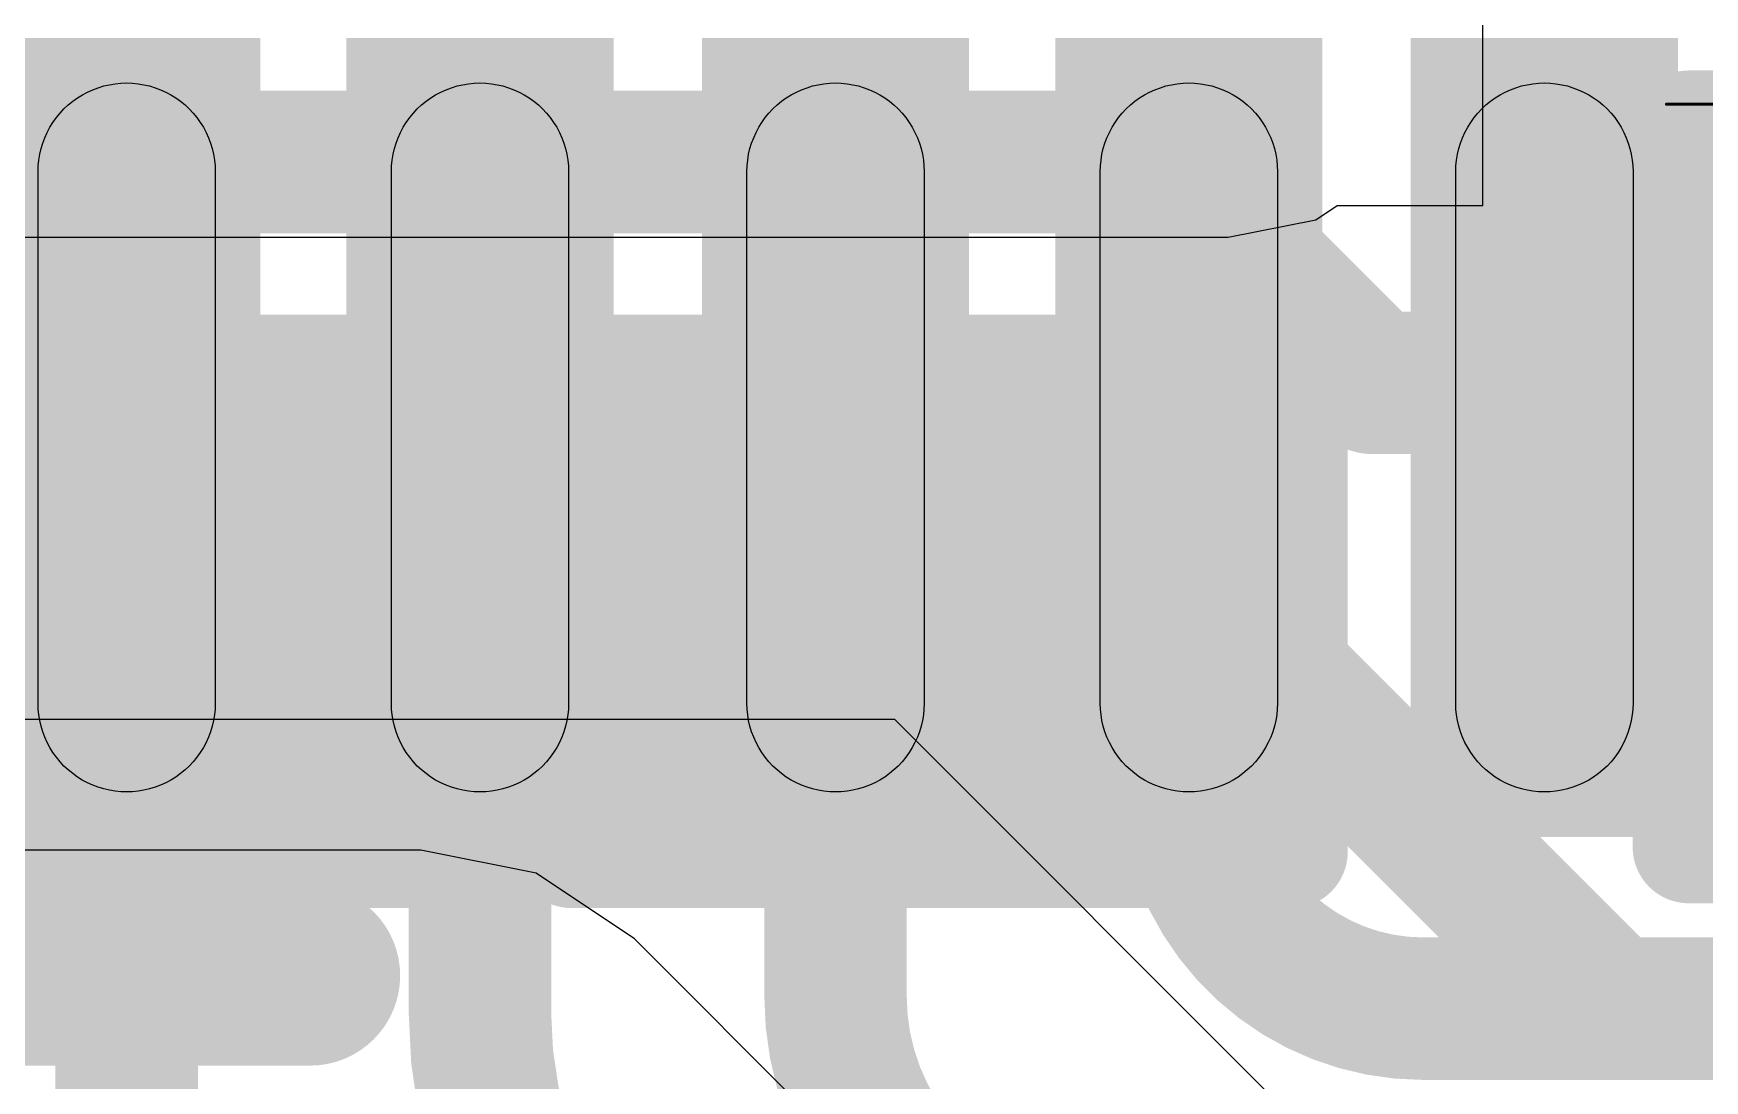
# Model space of a CAD drawing. Header units: inches. Extents: x 0 to 208, y 0 to 213.
# Drawn here: x 5.1379 to 5.2121, y 3.2282 to 3.2747 of the extents above; entities that cross this region are included whole.
import ezdxf

# ---------------------------------------------------------------- set-up
doc = ezdxf.new("R2010")
doc.units = ezdxf.units.IN
doc.header["$MEASUREMENT"] = 0
for name, color, linetype in [('Bottom Layer', 5, 'Continuous'), ('Bottom Paste', 16, 'Continuous'), ('Bottom Solder', 6, 'Continuous'), ('L2_GND1', 16, 'Continuous'), ('L6_SIG2', 130, 'Continuous'), ('Top Layer', 1, 'Continuous'), ('Top Overlay', 2, 'Continuous'), ('Top Paste', 8, 'Continuous'), ('Top Solder', 216, 'Continuous')]:
    doc.layers.add(name, color=color, linetype=linetype)

# ---------------------------------------------------------------- blocks, each defined once
blk = doc.blocks.new('R___0402_35')
at = {"layer": 'Top Layer'}
for points in [[(-0.0275, -0.012499), (-0.0275, 0.012501), (-0.0095, 0.012501), (-0.0095, -0.012499)], [(0.0095, -0.012499), (0.0095, 0.012501), (0.0275, 0.012501), (0.0275, -0.012499)]]:
    blk.add_hatch(color=1, dxfattribs=at).paths.add_polyline_path(points)
at = {"layer": 'Top Paste'}
for points in [[(-0.0275, -0.012499), (-0.0275, 0.012501), (-0.0095, 0.012501), (-0.0095, -0.012499)], [(0.0095, -0.012499), (0.0095, 0.012501), (0.0275, 0.012501), (0.0275, -0.012499)]]:
    blk.add_hatch(color=8, dxfattribs=at).paths.add_polyline_path(points)
at = {"layer": 'Top Solder'}
for points in [[(-0.029665, -0.014664), (-0.029665, 0.014667), (-0.007335, 0.014667), (-0.007335, -0.014664)], [(0.007335, -0.014664), (0.007335, 0.014667), (0.029665, 0.014667), (0.029665, -0.014664)]]:
    blk.add_hatch(color=216, dxfattribs=at).paths.add_polyline_path(points)
at = {"layer": 'Top Overlay'}
for points in [[(-0.031, 0.016001, 0.005, 0.005, 0), (-0.031, -0.015999, 0.005, 0.005, 0)], [(0.031, 0.016001, 0.005, 0.005, 0), (-0.031, 0.016001, 0.005, 0.005, 0)], [(0.031, 0.016001, 0.005, 0.005, 0), (0.031, -0.015999, 0.005, 0.005, 0)], [(0.031, -0.015999, 0.005, 0.005, 0), (-0.031, -0.015999, 0.005, 0.005, 0)], [(0.032, -0.016999, 0.000127, 0.000127, 0), (-0.032, -0.016999, 0.000127, 0.000127, 0)]]:
    blk.add_lwpolyline(points, format="xyseb", dxfattribs=at)
for points in [[(-0.03225, 0.016001, 0.0025, 0.0025, 1), (-0.02975, 0.016001, 0.0025, 0.0025, 1)], [(-0.03225, 0.016001, 0.0025, 0.0025, 1), (-0.02975, 0.016001, 0.0025, 0.0025, 1)], [(0.02975, 0.016001, 0.0025, 0.0025, 1), (0.03225, 0.016001, 0.0025, 0.0025, 1)], [(0.02975, 0.016001, 0.0025, 0.0025, 1), (0.03225, 0.016001, 0.0025, 0.0025, 1)], [(-0.03225, -0.015999, 0.0025, 0.0025, 1), (-0.02975, -0.015999, 0.0025, 0.0025, 1)], [(-0.03225, -0.015999, 0.0025, 0.0025, 1), (-0.02975, -0.015999, 0.0025, 0.0025, 1)], [(0.02975, -0.015999, 0.0025, 0.0025, 1), (0.03225, -0.015999, 0.0025, 0.0025, 1)], [(0.02975, -0.015999, 0.0025, 0.0025, 1), (0.03225, -0.015999, 0.0025, 0.0025, 1)], [(-0.032032, -0.016999, 0.0000635, 0.0000635, 1), (-0.031968, -0.016999, 0.0000635, 0.0000635, 1)], [(0.031968, -0.016999, 0.0000635, 0.0000635, 1), (0.032032, -0.016999, 0.0000635, 0.0000635, 1)]]:
    blk.add_lwpolyline(points, format="xyseb", close=True, dxfattribs=at)
blk = doc.blocks.new('WQFN_40_EP_5X5__B_404')
at = {"layer": 'Bottom Layer'}
for points in [[(0.082653, 0.066963), (0.082653, 0.074837), (0.114149, 0.074837), (0.114149, 0.066963)], [(0.082653, 0.051163), (0.082653, 0.059037), (0.114149, 0.059037), (0.114149, 0.051163)], [(0.082653, 0.035463), (0.082653, 0.043337), (0.114149, 0.043337), (0.114149, 0.035463)], [(0.082653, 0.019663), (0.082653, 0.027537), (0.114149, 0.027537), (0.114149, 0.019663)], [(0.082653, 0.003963), (0.082653, 0.011837), (0.114149, 0.011837), (0.114149, 0.003963)]]:
    blk.add_hatch(color=5, dxfattribs=at).paths.add_polyline_path(points)
at = {"layer": 'Bottom Solder'}
for points in [[(0.080653, 0.064963), (0.080653, 0.076837), (0.116149, 0.076837), (0.116149, 0.064963)], [(0.080653, 0.049163), (0.080653, 0.061037), (0.116149, 0.061037), (0.116149, 0.049163)], [(0.080653, 0.033463), (0.080653, 0.045337), (0.116149, 0.045337), (0.116149, 0.033463)], [(0.080653, 0.017663), (0.080653, 0.029537), (0.116149, 0.029537), (0.116149, 0.017663)], [(0.080653, 0.001963), (0.080653, 0.013837), (0.116149, 0.013837), (0.116149, 0.001963)]]:
    blk.add_hatch(color=6, dxfattribs=at).paths.add_polyline_path(points)
at = {"layer": 'Bottom Paste'}
for p, q in [((0.084402, 0.074173), (0.084621, 0.07431)), ((0.084621, 0.07431), (0.084848, 0.074431)), ((0.084848, 0.074431), (0.085082, 0.074537)), ((0.085082, 0.074537), (0.085323, 0.074628)), ((0.085323, 0.074628), (0.08557, 0.074703)), ((0.08557, 0.074703), (0.085821, 0.074761)), ((0.085821, 0.074761), (0.086075, 0.074803)), ((0.086075, 0.074803), (0.086332, 0.074829)), ((0.086332, 0.074829), (0.086589, 0.074837)), ((0.086589, 0.074837), (0.110211, 0.074837)), ((0.110211, 0.074837), (0.110468, 0.074829)), ((0.110468, 0.074829), (0.110725, 0.074803)), ((0.110725, 0.074803), (0.110979, 0.074761)), ((0.110979, 0.074761), (0.11123, 0.074703)), ((0.11123, 0.074703), (0.111477, 0.074628)), ((0.111477, 0.074628), (0.111718, 0.074537)), ((0.111718, 0.074537), (0.111952, 0.074431)), ((0.111952, 0.074431), (0.11218, 0.07431)), ((0.11218, 0.07431), (0.112398, 0.074173)), ((0.083629, 0.073496), (0.083805, 0.073684)), ((0.083805, 0.073684), (0.083993, 0.07386)), ((0.083993, 0.07386), (0.084192, 0.074023)), ((0.084192, 0.074023), (0.084402, 0.074173)), ((0.112398, 0.074173), (0.112608, 0.074023)), ((0.112608, 0.074023), (0.112807, 0.07386)), ((0.112807, 0.07386), (0.112995, 0.073684)), ((0.112995, 0.073684), (0.113171, 0.073496)), ((0.083058, 0.072641), (0.083179, 0.072868)), ((0.083179, 0.072868), (0.083316, 0.073087)), ((0.083316, 0.073087), (0.083466, 0.073297)), ((0.083466, 0.073297), (0.083629, 0.073496)), ((0.113171, 0.073496), (0.113334, 0.073297)), ((0.113334, 0.073297), (0.113484, 0.073087)), ((0.113484, 0.073087), (0.113621, 0.072868)), ((0.113621, 0.072868), (0.113742, 0.072641)), ((0.082786, 0.071919), (0.082861, 0.072166)), ((0.082861, 0.072166), (0.082952, 0.072407)), ((0.082952, 0.072407), (0.083058, 0.072641)), ((0.113742, 0.072641), (0.113848, 0.072407)), ((0.113848, 0.072407), (0.113939, 0.072166)), ((0.113939, 0.072166), (0.114014, 0.071919)), ((0.08266, 0.071157), (0.082686, 0.071414)), ((0.082686, 0.071414), (0.082728, 0.071668)), ((0.082728, 0.071668), (0.082786, 0.071919)), ((0.114014, 0.071919), (0.114072, 0.071668)), ((0.114072, 0.071668), (0.114114, 0.071414)), ((0.114114, 0.071414), (0.114114, 0.071414)), ((0.114114, 0.071414), (0.11414, 0.071157)), ((0.082652, 0.0709), (0.08266, 0.071157)), ((0.08266, 0.070643), (0.082652, 0.0709)), ((0.082686, 0.070386), (0.08266, 0.070643)), ((0.11414, 0.070643), (0.114114, 0.070386)), ((0.11414, 0.071157), (0.114148, 0.0709)), ((0.114148, 0.0709), (0.11414, 0.070643)), ((0.082728, 0.070132), (0.082686, 0.070386)), ((0.082786, 0.069881), (0.082728, 0.070132)), ((0.082861, 0.069634), (0.082786, 0.069881)), ((0.114014, 0.069881), (0.113939, 0.069634)), ((0.114072, 0.070132), (0.114014, 0.069881)), ((0.114114, 0.070386), (0.114072, 0.070132)), ((0.082952, 0.069393), (0.082861, 0.069634)), ((0.083058, 0.069159), (0.082952, 0.069393)), ((0.083179, 0.068932), (0.083058, 0.069159)), ((0.113742, 0.069159), (0.113621, 0.068931)), ((0.113848, 0.069393), (0.113742, 0.069159)), ((0.113939, 0.069634), (0.113848, 0.069393)), ((0.083316, 0.068713), (0.083179, 0.068932)), ((0.083466, 0.068503), (0.083316, 0.068713)), ((0.083629, 0.068304), (0.083466, 0.068503)), ((0.113334, 0.068503), (0.113171, 0.068304)), ((0.113484, 0.068713), (0.113334, 0.068503)), ((0.113621, 0.068931), (0.113484, 0.068713)), ((0.083805, 0.068116), (0.083629, 0.068304)), ((0.083993, 0.06794), (0.083805, 0.068116)), ((0.084192, 0.067777), (0.083993, 0.06794)), ((0.084402, 0.067627), (0.084192, 0.067777)), ((0.08462, 0.06749), (0.084402, 0.067627)), ((0.112398, 0.067627), (0.112179, 0.06749)), ((0.112608, 0.067777), (0.112398, 0.067627)), ((0.112807, 0.06794), (0.112608, 0.067777)), ((0.112995, 0.068116), (0.112807, 0.06794)), ((0.113171, 0.068304), (0.112995, 0.068116)), ((0.084848, 0.067369), (0.08462, 0.06749)), ((0.085082, 0.067263), (0.084848, 0.067369)), ((0.085323, 0.067172), (0.085082, 0.067263)), ((0.08557, 0.067097), (0.085323, 0.067172)), ((0.085821, 0.067039), (0.08557, 0.067097)), ((0.086075, 0.066997), (0.085821, 0.067039)), ((0.086332, 0.066971), (0.086075, 0.066997)), ((0.086589, 0.066963), (0.086332, 0.066971)), ((0.110211, 0.066963), (0.086589, 0.066963)), ((0.110468, 0.066971), (0.110211, 0.066963)), ((0.110725, 0.066997), (0.110468, 0.066971)), ((0.110979, 0.067039), (0.110725, 0.066997)), ((0.11123, 0.067097), (0.110979, 0.067039)), ((0.111477, 0.067172), (0.11123, 0.067097)), ((0.111718, 0.067263), (0.111477, 0.067172)), ((0.111952, 0.067369), (0.111718, 0.067263)), ((0.112179, 0.06749), (0.111952, 0.067369)), ((0.084848, 0.058631), (0.085082, 0.058737)), ((0.085082, 0.058737), (0.085323, 0.058828)), ((0.085323, 0.058828), (0.08557, 0.058903)), ((0.08557, 0.058903), (0.085821, 0.058961)), ((0.085821, 0.058961), (0.086075, 0.059003)), ((0.086075, 0.059003), (0.086332, 0.059029)), ((0.086332, 0.059029), (0.086589, 0.059037)), ((0.086589, 0.059037), (0.110211, 0.059037)), ((0.110211, 0.059037), (0.110468, 0.059029)), ((0.110468, 0.059029), (0.110725, 0.059003)), ((0.110725, 0.059003), (0.110979, 0.058961)), ((0.110979, 0.058961), (0.11123, 0.058903)), ((0.11123, 0.058903), (0.111477, 0.058828)), ((0.111477, 0.058828), (0.111718, 0.058737)), ((0.111718, 0.058737), (0.111952, 0.058631)), ((0.083805, 0.057884), (0.083993, 0.05806)), ((0.083993, 0.05806), (0.084192, 0.058223)), ((0.084192, 0.058223), (0.084402, 0.058373)), ((0.084402, 0.058373), (0.084621, 0.05851)), ((0.084621, 0.05851), (0.084848, 0.058631)), ((0.111952, 0.058631), (0.11218, 0.05851)), ((0.11218, 0.05851), (0.112398, 0.058373)), ((0.112398, 0.058373), (0.112608, 0.058223)), ((0.112608, 0.058223), (0.112807, 0.05806)), ((0.112807, 0.05806), (0.112995, 0.057884)), ((0.083179, 0.057068), (0.083316, 0.057287)), ((0.083316, 0.057287), (0.083466, 0.057497)), ((0.083466, 0.057497), (0.083629, 0.057696)), ((0.083629, 0.057696), (0.083805, 0.057884)), ((0.112995, 0.057884), (0.113171, 0.057696)), ((0.113171, 0.057696), (0.113334, 0.057497)), ((0.113334, 0.057497), (0.113484, 0.057287)), ((0.113484, 0.057287), (0.113621, 0.057068)), ((0.082861, 0.056366), (0.082952, 0.056607)), ((0.082952, 0.056607), (0.083058, 0.056841)), ((0.083058, 0.056841), (0.083179, 0.057068)), ((0.113621, 0.057068), (0.113742, 0.056841)), ((0.113742, 0.056841), (0.113848, 0.056607)), ((0.113848, 0.056607), (0.113939, 0.056366)), ((0.082686, 0.055614), (0.082728, 0.055868)), ((0.082728, 0.055868), (0.082786, 0.056119)), ((0.082786, 0.056119), (0.082861, 0.056366)), ((0.113939, 0.056366), (0.114014, 0.056119)), ((0.114014, 0.056119), (0.114072, 0.055868)), ((0.114072, 0.055868), (0.114114, 0.055614)), ((0.082652, 0.0551), (0.08266, 0.055357)), ((0.08266, 0.054843), (0.082652, 0.0551)), ((0.08266, 0.055357), (0.082686, 0.055614)), ((0.114114, 0.055614), (0.114114, 0.055614)), ((0.114114, 0.055614), (0.11414, 0.055357)), ((0.11414, 0.055357), (0.114148, 0.0551)), ((0.114148, 0.0551), (0.11414, 0.054843)), ((0.082686, 0.054586), (0.08266, 0.054843)), ((0.082728, 0.054332), (0.082686, 0.054586)), ((0.082786, 0.054081), (0.082728, 0.054332)), ((0.114072, 0.054332), (0.114014, 0.054081)), ((0.114114, 0.054586), (0.114072, 0.054332)), ((0.11414, 0.054843), (0.114114, 0.054586)), ((0.082861, 0.053834), (0.082786, 0.054081)), ((0.082952, 0.053593), (0.082861, 0.053834)), ((0.083058, 0.053359), (0.082952, 0.053593)), ((0.113848, 0.053593), (0.113742, 0.053359)), ((0.113939, 0.053834), (0.113848, 0.053593)), ((0.114014, 0.054081), (0.113939, 0.053834)), ((0.083179, 0.053132), (0.083058, 0.053359)), ((0.083316, 0.052913), (0.083179, 0.053132)), ((0.083466, 0.052703), (0.083316, 0.052913)), ((0.113484, 0.052913), (0.113334, 0.052703)), ((0.113621, 0.053131), (0.113484, 0.052913)), ((0.113742, 0.053359), (0.113621, 0.053131)), ((0.083629, 0.052504), (0.083466, 0.052703)), ((0.083805, 0.052316), (0.083629, 0.052504)), ((0.083993, 0.05214), (0.083805, 0.052316)), ((0.084192, 0.051977), (0.083993, 0.05214)), ((0.112807, 0.05214), (0.112608, 0.051977)), ((0.112995, 0.052316), (0.112807, 0.05214)), ((0.113171, 0.052504), (0.112995, 0.052316)), ((0.113334, 0.052703), (0.113171, 0.052504)), ((0.084402, 0.051827), (0.084192, 0.051977)), ((0.08462, 0.05169), (0.084402, 0.051827)), ((0.084848, 0.051569), (0.08462, 0.05169)), ((0.085082, 0.051463), (0.084848, 0.051569)), ((0.085323, 0.051372), (0.085082, 0.051463)), ((0.08557, 0.051297), (0.085323, 0.051372)), ((0.085821, 0.051239), (0.08557, 0.051297)), ((0.086075, 0.051197), (0.085821, 0.051239)), ((0.110979, 0.051239), (0.110725, 0.051197)), ((0.11123, 0.051297), (0.110979, 0.051239)), ((0.111477, 0.051372), (0.11123, 0.051297)), ((0.111718, 0.051463), (0.111477, 0.051372)), ((0.111952, 0.051569), (0.111718, 0.051463)), ((0.112179, 0.05169), (0.111952, 0.051569)), ((0.112398, 0.051827), (0.112179, 0.05169)), ((0.112608, 0.051977), (0.112398, 0.051827)), ((0.086332, 0.051171), (0.086075, 0.051197)), ((0.086589, 0.051163), (0.086332, 0.051171)), ((0.110211, 0.051163), (0.086589, 0.051163)), ((0.110468, 0.051171), (0.110211, 0.051163)), ((0.110725, 0.051197), (0.110468, 0.051171)), ((0.085082, 0.043037), (0.085323, 0.043128)), ((0.085323, 0.043128), (0.08557, 0.043203)), ((0.08557, 0.043203), (0.085821, 0.043261)), ((0.085821, 0.043261), (0.086075, 0.043303)), ((0.086075, 0.043303), (0.086332, 0.043329)), ((0.086332, 0.043329), (0.086589, 0.043337)), ((0.086589, 0.043337), (0.110211, 0.043337)), ((0.110211, 0.043337), (0.110468, 0.043329)), ((0.110468, 0.043329), (0.110725, 0.043303)), ((0.110725, 0.043303), (0.110979, 0.043261)), ((0.110979, 0.043261), (0.11123, 0.043203)), ((0.11123, 0.043203), (0.111477, 0.043128)), ((0.111477, 0.043128), (0.111718, 0.043037)), ((0.083805, 0.042184), (0.083993, 0.04236)), ((0.083993, 0.04236), (0.084192, 0.042523)), ((0.084192, 0.042523), (0.084402, 0.042673)), ((0.084402, 0.042673), (0.084621, 0.04281)), ((0.084621, 0.04281), (0.084848, 0.042931)), ((0.084848, 0.042931), (0.085082, 0.043037)), ((0.111718, 0.043037), (0.111952, 0.042931)), ((0.111952, 0.042931), (0.11218, 0.04281)), ((0.11218, 0.04281), (0.112398, 0.042673)), ((0.112398, 0.042673), (0.112608, 0.042523)), ((0.112608, 0.042523), (0.112807, 0.04236)), ((0.112807, 0.04236), (0.112995, 0.042184)), ((0.083179, 0.041368), (0.083316, 0.041587)), ((0.083316, 0.041587), (0.083466, 0.041797)), ((0.083466, 0.041797), (0.083629, 0.041996)), ((0.083629, 0.041996), (0.083805, 0.042184)), ((0.112995, 0.042184), (0.113171, 0.041996)), ((0.113171, 0.041996), (0.113334, 0.041797)), ((0.113334, 0.041797), (0.113484, 0.041587)), ((0.113484, 0.041587), (0.113621, 0.041368)), ((0.082861, 0.040666), (0.082952, 0.040907)), ((0.082952, 0.040907), (0.083058, 0.041141)), ((0.083058, 0.041141), (0.083179, 0.041368)), ((0.113621, 0.041368), (0.113742, 0.041141)), ((0.113742, 0.041141), (0.113848, 0.040907)), ((0.113848, 0.040907), (0.113939, 0.040666)), ((0.082686, 0.039914), (0.082728, 0.040168)), ((0.082728, 0.040168), (0.082786, 0.040419)), ((0.082786, 0.040419), (0.082861, 0.040666)), ((0.113939, 0.040666), (0.114014, 0.040419)), ((0.114014, 0.040419), (0.114072, 0.040168)), ((0.114072, 0.040168), (0.114114, 0.039914)), ((0.082652, 0.0394), (0.08266, 0.039657)), ((0.08266, 0.039143), (0.082652, 0.0394)), ((0.08266, 0.039657), (0.082686, 0.039914)), ((0.114114, 0.039914), (0.114114, 0.039914)), ((0.114114, 0.039914), (0.11414, 0.039657)), ((0.11414, 0.039657), (0.114148, 0.0394)), ((0.114148, 0.0394), (0.11414, 0.039143)), ((0.082686, 0.038886), (0.08266, 0.039143)), ((0.082728, 0.038632), (0.082686, 0.038886)), ((0.082786, 0.038381), (0.082728, 0.038632)), ((0.114072, 0.038632), (0.114014, 0.038381)), ((0.114114, 0.038886), (0.114072, 0.038632)), ((0.11414, 0.039143), (0.114114, 0.038886)), ((0.082861, 0.038134), (0.082786, 0.038381)), ((0.082952, 0.037893), (0.082861, 0.038134)), ((0.083058, 0.037659), (0.082952, 0.037893)), ((0.113848, 0.037893), (0.113742, 0.037659)), ((0.113939, 0.038134), (0.113848, 0.037893)), ((0.114014, 0.038381), (0.113939, 0.038134)), ((0.083179, 0.037432), (0.083058, 0.037659)), ((0.083316, 0.037213), (0.083179, 0.037432)), ((0.083466, 0.037003), (0.083316, 0.037213)), ((0.113484, 0.037213), (0.113334, 0.037003)), ((0.113621, 0.037431), (0.113484, 0.037213)), ((0.113742, 0.037659), (0.113621, 0.037431)), ((0.083629, 0.036804), (0.083466, 0.037003)), ((0.083805, 0.036616), (0.083629, 0.036804)), ((0.083993, 0.03644), (0.083805, 0.036616)), ((0.084192, 0.036277), (0.083993, 0.03644)), ((0.112807, 0.03644), (0.112608, 0.036277)), ((0.112995, 0.036616), (0.112807, 0.03644)), ((0.113171, 0.036804), (0.112995, 0.036616)), ((0.113334, 0.037003), (0.113171, 0.036804)), ((0.084402, 0.036127), (0.084192, 0.036277)), ((0.08462, 0.03599), (0.084402, 0.036127)), ((0.084848, 0.035869), (0.08462, 0.03599)), ((0.085082, 0.035763), (0.084848, 0.035869)), ((0.085323, 0.035672), (0.085082, 0.035763)), ((0.08557, 0.035597), (0.085323, 0.035672)), ((0.111477, 0.035672), (0.11123, 0.035597)), ((0.111718, 0.035763), (0.111477, 0.035672)), ((0.111952, 0.035869), (0.111718, 0.035763)), ((0.112179, 0.03599), (0.111952, 0.035869)), ((0.112398, 0.036127), (0.112179, 0.03599)), ((0.112608, 0.036277), (0.112398, 0.036127)), ((0.085821, 0.035539), (0.08557, 0.035597)), ((0.086075, 0.035497), (0.085821, 0.035539)), ((0.086332, 0.035471), (0.086075, 0.035497)), ((0.086589, 0.035463), (0.086332, 0.035471)), ((0.110211, 0.035463), (0.086589, 0.035463)), ((0.110468, 0.035471), (0.110211, 0.035463)), ((0.110725, 0.035497), (0.110468, 0.035471)), ((0.110979, 0.035539), (0.110725, 0.035497)), ((0.11123, 0.035597), (0.110979, 0.035539)), ((0.085821, 0.027461), (0.086075, 0.027503)), ((0.086075, 0.027503), (0.086332, 0.027529)), ((0.086332, 0.027529), (0.086589, 0.027537)), ((0.086589, 0.027537), (0.110211, 0.027537)), ((0.110211, 0.027537), (0.110468, 0.027529)), ((0.110468, 0.027529), (0.110725, 0.027503)), ((0.110725, 0.027503), (0.110979, 0.027461)), ((0.084192, 0.026723), (0.084402, 0.026873)), ((0.084402, 0.026873), (0.084621, 0.02701)), ((0.084621, 0.02701), (0.084848, 0.027131)), ((0.084848, 0.027131), (0.085082, 0.027237)), ((0.085082, 0.027237), (0.085323, 0.027328)), ((0.085323, 0.027328), (0.08557, 0.027403)), ((0.08557, 0.027403), (0.085821, 0.027461)), ((0.110979, 0.027461), (0.11123, 0.027403)), ((0.11123, 0.027403), (0.111477, 0.027328)), ((0.111477, 0.027328), (0.111718, 0.027237)), ((0.111718, 0.027237), (0.111952, 0.027131)), ((0.111952, 0.027131), (0.11218, 0.02701)), ((0.11218, 0.02701), (0.112398, 0.026873)), ((0.112398, 0.026873), (0.112608, 0.026723)), ((0.083316, 0.025787), (0.083466, 0.025997)), ((0.083466, 0.025997), (0.083629, 0.026196)), ((0.083629, 0.026196), (0.083805, 0.026384)), ((0.083805, 0.026384), (0.083993, 0.02656)), ((0.083993, 0.02656), (0.084192, 0.026723)), ((0.112608, 0.026723), (0.112807, 0.02656)), ((0.112807, 0.02656), (0.112995, 0.026384)), ((0.112995, 0.026384), (0.113171, 0.026196)), ((0.113171, 0.026196), (0.113334, 0.025997)), ((0.113334, 0.025997), (0.113484, 0.025787)), ((0.082952, 0.025107), (0.083058, 0.025341)), ((0.083058, 0.025341), (0.083179, 0.025568)), ((0.083179, 0.025568), (0.083316, 0.025787)), ((0.113484, 0.025787), (0.113621, 0.025568)), ((0.113621, 0.025568), (0.113742, 0.025341)), ((0.113742, 0.025341), (0.113848, 0.025107)), ((0.082728, 0.024368), (0.082786, 0.024619)), ((0.082786, 0.024619), (0.082861, 0.024866)), ((0.082861, 0.024866), (0.082952, 0.025107)), ((0.113848, 0.025107), (0.113939, 0.024866)), ((0.113939, 0.024866), (0.114014, 0.024619)), ((0.114014, 0.024619), (0.114072, 0.024368)), ((0.082652, 0.0236), (0.08266, 0.023857)), ((0.08266, 0.023857), (0.082686, 0.024114)), ((0.082686, 0.024114), (0.082728, 0.024368)), ((0.114072, 0.024368), (0.114114, 0.024114)), ((0.114114, 0.024114), (0.114114, 0.024114)), ((0.114114, 0.024114), (0.11414, 0.023857)), ((0.11414, 0.023857), (0.114148, 0.0236)), ((0.08266, 0.023343), (0.082652, 0.0236)), ((0.082686, 0.023086), (0.08266, 0.023343)), ((0.082728, 0.022832), (0.082686, 0.023086)), ((0.114114, 0.023086), (0.114072, 0.022832)), ((0.11414, 0.023343), (0.114114, 0.023086)), ((0.114148, 0.0236), (0.11414, 0.023343)), ((0.082786, 0.022581), (0.082728, 0.022832)), ((0.082861, 0.022334), (0.082786, 0.022581)), ((0.082952, 0.022093), (0.082861, 0.022334)), ((0.113939, 0.022334), (0.113848, 0.022093)), ((0.114014, 0.022581), (0.113939, 0.022334)), ((0.114072, 0.022832), (0.114014, 0.022581)), ((0.083058, 0.021859), (0.082952, 0.022093)), ((0.083179, 0.021632), (0.083058, 0.021859)), ((0.083316, 0.021413), (0.083179, 0.021632)), ((0.113621, 0.021631), (0.113484, 0.021413)), ((0.113742, 0.021859), (0.113621, 0.021631)), ((0.113848, 0.022093), (0.113742, 0.021859)), ((0.083466, 0.021203), (0.083316, 0.021413)), ((0.083629, 0.021004), (0.083466, 0.021203)), ((0.083805, 0.020816), (0.083629, 0.021004)), ((0.083993, 0.02064), (0.083805, 0.020816)), ((0.112995, 0.020816), (0.112807, 0.02064)), ((0.113171, 0.021004), (0.112995, 0.020816)), ((0.113334, 0.021203), (0.113171, 0.021004)), ((0.113484, 0.021413), (0.113334, 0.021203)), ((0.084192, 0.020477), (0.083993, 0.02064)), ((0.084402, 0.020327), (0.084192, 0.020477)), ((0.08462, 0.02019), (0.084402, 0.020327)), ((0.084848, 0.020069), (0.08462, 0.02019)), ((0.085082, 0.019963), (0.084848, 0.020069)), ((0.111952, 0.020069), (0.111718, 0.019963)), ((0.112179, 0.02019), (0.111952, 0.020069)), ((0.112398, 0.020327), (0.112179, 0.02019)), ((0.112608, 0.020477), (0.112398, 0.020327)), ((0.112807, 0.02064), (0.112608, 0.020477)), ((0.085323, 0.019872), (0.085082, 0.019963)), ((0.08557, 0.019797), (0.085323, 0.019872)), ((0.085821, 0.019739), (0.08557, 0.019797)), ((0.086075, 0.019697), (0.085821, 0.019739)), ((0.086332, 0.019671), (0.086075, 0.019697)), ((0.086589, 0.019663), (0.086332, 0.019671)), ((0.110211, 0.019663), (0.086589, 0.019663)), ((0.110468, 0.019671), (0.110211, 0.019663)), ((0.110725, 0.019697), (0.110468, 0.019671)), ((0.110979, 0.019739), (0.110725, 0.019697)), ((0.11123, 0.019797), (0.110979, 0.019739)), ((0.111477, 0.019872), (0.11123, 0.019797)), ((0.111718, 0.019963), (0.111477, 0.019872)), ((0.084192, 0.011023), (0.084402, 0.011173)), ((0.084402, 0.011173), (0.084621, 0.01131)), ((0.084621, 0.01131), (0.084848, 0.011431)), ((0.084848, 0.011431), (0.085082, 0.011537)), ((0.085082, 0.011537), (0.085323, 0.011628)), ((0.085323, 0.011628), (0.08557, 0.011703)), ((0.08557, 0.011703), (0.085821, 0.011761)), ((0.085821, 0.011761), (0.086075, 0.011803)), ((0.086075, 0.011803), (0.086332, 0.011829)), ((0.086332, 0.011829), (0.086589, 0.011837)), ((0.086589, 0.011837), (0.110211, 0.011837)), ((0.110211, 0.011837), (0.110468, 0.011829)), ((0.110468, 0.011829), (0.110725, 0.011803)), ((0.110725, 0.011803), (0.110979, 0.011761)), ((0.110979, 0.011761), (0.11123, 0.011703)), ((0.11123, 0.011703), (0.111477, 0.011628)), ((0.111477, 0.011628), (0.111718, 0.011537)), ((0.111718, 0.011537), (0.111952, 0.011431)), ((0.111952, 0.011431), (0.11218, 0.01131)), ((0.11218, 0.01131), (0.112398, 0.011173)), ((0.112398, 0.011173), (0.112608, 0.011023)), ((0.083466, 0.010297), (0.083629, 0.010496)), ((0.083629, 0.010496), (0.083805, 0.010684)), ((0.083805, 0.010684), (0.083993, 0.01086)), ((0.083993, 0.01086), (0.084192, 0.011023)), ((0.112608, 0.011023), (0.112807, 0.01086)), ((0.112807, 0.01086), (0.112995, 0.010684)), ((0.112995, 0.010684), (0.113171, 0.010496)), ((0.113171, 0.010496), (0.113334, 0.010297)), ((0.083058, 0.009641), (0.083179, 0.009868)), ((0.083179, 0.009868), (0.083316, 0.010087)), ((0.083316, 0.010087), (0.083466, 0.010297)), ((0.113334, 0.010297), (0.113484, 0.010087)), ((0.113484, 0.010087), (0.113621, 0.009868)), ((0.113621, 0.009868), (0.113742, 0.009641)), ((0.082728, 0.008668), (0.082786, 0.008919)), ((0.082786, 0.008919), (0.082861, 0.009166)), ((0.082861, 0.009166), (0.082952, 0.009407)), ((0.082952, 0.009407), (0.083058, 0.009641)), ((0.113742, 0.009641), (0.113848, 0.009407)), ((0.113848, 0.009407), (0.113939, 0.009166)), ((0.113939, 0.009166), (0.114014, 0.008919)), ((0.114014, 0.008919), (0.114072, 0.008668)), ((0.08266, 0.008157), (0.082686, 0.008414)), ((0.082686, 0.008414), (0.082728, 0.008668)), ((0.114072, 0.008668), (0.114114, 0.008414)), ((0.114114, 0.008414), (0.114114, 0.008414)), ((0.114114, 0.008414), (0.11414, 0.008157)), ((0.082652, 0.0079), (0.08266, 0.008157)), ((0.08266, 0.007643), (0.082652, 0.0079)), ((0.082686, 0.007386), (0.08266, 0.007643)), ((0.11414, 0.007643), (0.114114, 0.007386)), ((0.11414, 0.008157), (0.114148, 0.0079)), ((0.114148, 0.0079), (0.11414, 0.007643)), ((0.082728, 0.007132), (0.082686, 0.007386)), ((0.082786, 0.006881), (0.082728, 0.007132)), ((0.082861, 0.006634), (0.082786, 0.006881)), ((0.114014, 0.006881), (0.113939, 0.006634)), ((0.114072, 0.007132), (0.114014, 0.006881)), ((0.114114, 0.007386), (0.114072, 0.007132)), ((0.082952, 0.006393), (0.082861, 0.006634)), ((0.083058, 0.006159), (0.082952, 0.006393)), ((0.083179, 0.005932), (0.083058, 0.006159)), ((0.113742, 0.006159), (0.113621, 0.005931)), ((0.113848, 0.006393), (0.113742, 0.006159)), ((0.113939, 0.006634), (0.113848, 0.006393)), ((0.083316, 0.005713), (0.083179, 0.005932)), ((0.083466, 0.005503), (0.083316, 0.005713)), ((0.083629, 0.005304), (0.083466, 0.005503)), ((0.083805, 0.005116), (0.083629, 0.005304)), ((0.113171, 0.005304), (0.112995, 0.005116)), ((0.113334, 0.005503), (0.113171, 0.005304)), ((0.113484, 0.005713), (0.113334, 0.005503)), ((0.113621, 0.005931), (0.113484, 0.005713)), ((0.083993, 0.00494), (0.083805, 0.005116)), ((0.084192, 0.004777), (0.083993, 0.00494)), ((0.084402, 0.004627), (0.084192, 0.004777)), ((0.08462, 0.00449), (0.084402, 0.004627)), ((0.084848, 0.004369), (0.08462, 0.00449)), ((0.112179, 0.00449), (0.111952, 0.004369)), ((0.112398, 0.004627), (0.112179, 0.00449)), ((0.112608, 0.004777), (0.112398, 0.004627)), ((0.112807, 0.00494), (0.112608, 0.004777)), ((0.112995, 0.005116), (0.112807, 0.00494)), ((0.085082, 0.004263), (0.084848, 0.004369)), ((0.085323, 0.004172), (0.085082, 0.004263)), ((0.08557, 0.004097), (0.085323, 0.004172)), ((0.085821, 0.004039), (0.08557, 0.004097)), ((0.086075, 0.003997), (0.085821, 0.004039)), ((0.086332, 0.003971), (0.086075, 0.003997)), ((0.086589, 0.003963), (0.086332, 0.003971)), ((0.110211, 0.003963), (0.086589, 0.003963)), ((0.110468, 0.003971), (0.110211, 0.003963)), ((0.110725, 0.003997), (0.110468, 0.003971)), ((0.110979, 0.004039), (0.110725, 0.003997)), ((0.11123, 0.004097), (0.110979, 0.004039)), ((0.111477, 0.004172), (0.11123, 0.004097)), ((0.111718, 0.004263), (0.111477, 0.004172)), ((0.111952, 0.004369), (0.111718, 0.004263))]:
    blk.add_line(p, q, dxfattribs=at)
blk = doc.blocks.new('CAP_0402_583')
at = {"layer": 'Top Layer'}
for points in [[(-0.0275, -0.012498), (-0.0275, 0.012502), (-0.0095, 0.012502), (-0.0095, -0.012498)], [(0.0095, -0.012498), (0.0095, 0.012502), (0.0275, 0.012502), (0.0275, -0.012498)]]:
    blk.add_hatch(color=1, dxfattribs=at).paths.add_polyline_path(points)
at = {"layer": 'Top Paste'}
for points in [[(-0.0275, -0.012498), (-0.0275, 0.012502), (-0.0095, 0.012502), (-0.0095, -0.012498)], [(0.0095, -0.012498), (0.0095, 0.012502), (0.0275, 0.012502), (0.0275, -0.012498)]]:
    blk.add_hatch(color=8, dxfattribs=at).paths.add_polyline_path(points)
at = {"layer": 'Top Solder'}
for points in [[(-0.029862, -0.014861), (-0.029862, 0.014864), (-0.007138, 0.014864), (-0.007138, -0.014861)], [(0.007138, -0.014861), (0.007138, 0.014864), (0.029862, 0.014864), (0.029862, -0.014861)]]:
    blk.add_hatch(color=216, dxfattribs=at).paths.add_polyline_path(points)
at = {"layer": 'Top Overlay'}
for points in [[(-0.03225, 0.016001, 0.0025, 0.0025, 1), (-0.02975, 0.016001, 0.0025, 0.0025, 1)], [(-0.03225, 0.016001, 0.0025, 0.0025, 1), (-0.02975, 0.016001, 0.0025, 0.0025, 1)], [(-0.01225, 0.016001, 0.0025, 0.0025, 1), (-0.00975, 0.016001, 0.0025, 0.0025, 1)], [(0.00975, 0.016001, 0.0025, 0.0025, 1), (0.01225, 0.016001, 0.0025, 0.0025, 1)], [(0.02975, 0.016001, 0.0025, 0.0025, 1), (0.03225, 0.016001, 0.0025, 0.0025, 1)], [(0.02975, 0.016001, 0.0025, 0.0025, 1), (0.03225, 0.016001, 0.0025, 0.0025, 1)], [(-0.03225, -0.015998, 0.0025, 0.0025, 1), (-0.02975, -0.015998, 0.0025, 0.0025, 1)], [(-0.03225, -0.015998, 0.0025, 0.0025, 1), (-0.02975, -0.015998, 0.0025, 0.0025, 1)], [(-0.01225, -0.015998, 0.0025, 0.0025, 1), (-0.00975, -0.015998, 0.0025, 0.0025, 1)], [(0.00975, -0.015998, 0.0025, 0.0025, 1), (0.01225, -0.015998, 0.0025, 0.0025, 1)], [(0.02975, -0.015998, 0.0025, 0.0025, 1), (0.03225, -0.015998, 0.0025, 0.0025, 1)], [(0.02975, -0.015998, 0.0025, 0.0025, 1), (0.03225, -0.015998, 0.0025, 0.0025, 1)]]:
    blk.add_lwpolyline(points, format="xyseb", close=True, dxfattribs=at)
for points in [[(-0.031, -0.015998, 0.005, 0.005, 0), (-0.031, 0.016001, 0.005, 0.005, 0)], [(-0.011, 0.016001, 0.005, 0.005, 0), (-0.031, 0.016001, 0.005, 0.005, 0)], [(0.031, 0.016001, 0.005, 0.005, 0), (0.011, 0.016001, 0.005, 0.005, 0)], [(0.031, -0.015998, 0.005, 0.005, 0), (0.031, 0.016001, 0.005, 0.005, 0)], [(-0.011, -0.015998, 0.005, 0.005, 0), (-0.031, -0.015998, 0.005, 0.005, 0)], [(0.031, -0.015998, 0.005, 0.005, 0), (0.011, -0.015998, 0.005, 0.005, 0)]]:
    blk.add_lwpolyline(points, format="xyseb", dxfattribs=at)
blk = doc.blocks.new('CAP_0402_584')
at = {"layer": 'Top Layer'}
for points in [[(-0.0275, -0.012501), (-0.0275, 0.012499), (-0.0095, 0.012499), (-0.0095, -0.012501)], [(0.0095, -0.012501), (0.0095, 0.012499), (0.0275, 0.012499), (0.0275, -0.012501)]]:
    blk.add_hatch(color=1, dxfattribs=at).paths.add_polyline_path(points)
at = {"layer": 'Top Paste'}
for points in [[(-0.0275, -0.012501), (-0.0275, 0.012499), (-0.0095, 0.012499), (-0.0095, -0.012501)], [(0.0095, -0.012501), (0.0095, 0.012499), (0.0275, 0.012499), (0.0275, -0.012501)]]:
    blk.add_hatch(color=8, dxfattribs=at).paths.add_polyline_path(points)
at = {"layer": 'Top Solder'}
for points in [[(-0.029863, -0.014863), (-0.029863, 0.014861), (-0.007138, 0.014861), (-0.007138, -0.014863)], [(0.007137, -0.014863), (0.007137, 0.014861), (0.029862, 0.014861), (0.029862, -0.014863)]]:
    blk.add_hatch(color=216, dxfattribs=at).paths.add_polyline_path(points)
at = {"layer": 'Top Overlay'}
for points in [[(-0.031, -0.016001, 0.005, 0.005, 0), (-0.031, 0.015999, 0.005, 0.005, 0)], [(-0.011, 0.015999, 0.005, 0.005, 0), (-0.031, 0.015999, 0.005, 0.005, 0)], [(0.031, 0.015999, 0.005, 0.005, 0), (0.011, 0.015999, 0.005, 0.005, 0)], [(0.031, -0.016001, 0.005, 0.005, 0), (0.031, 0.015999, 0.005, 0.005, 0)], [(-0.011, -0.016001, 0.005, 0.005, 0), (-0.031, -0.016001, 0.005, 0.005, 0)], [(0.031, -0.016001, 0.005, 0.005, 0), (0.011, -0.016001, 0.005, 0.005, 0)]]:
    blk.add_lwpolyline(points, format="xyseb", dxfattribs=at)
for points in [[(-0.03225, 0.015999, 0.0025, 0.0025, 1), (-0.02975, 0.015999, 0.0025, 0.0025, 1)], [(-0.03225, 0.015999, 0.0025, 0.0025, 1), (-0.02975, 0.015999, 0.0025, 0.0025, 1)], [(-0.01225, 0.015999, 0.0025, 0.0025, 1), (-0.00975, 0.015999, 0.0025, 0.0025, 1)], [(0.00975, 0.015999, 0.0025, 0.0025, 1), (0.01225, 0.015999, 0.0025, 0.0025, 1)], [(0.02975, 0.015999, 0.0025, 0.0025, 1), (0.03225, 0.015999, 0.0025, 0.0025, 1)], [(0.02975, 0.015999, 0.0025, 0.0025, 1), (0.03225, 0.015999, 0.0025, 0.0025, 1)], [(-0.03225, -0.016001, 0.0025, 0.0025, 1), (-0.02975, -0.016001, 0.0025, 0.0025, 1)], [(-0.03225, -0.016001, 0.0025, 0.0025, 1), (-0.02975, -0.016001, 0.0025, 0.0025, 1)], [(-0.01225, -0.016001, 0.0025, 0.0025, 1), (-0.00975, -0.016001, 0.0025, 0.0025, 1)], [(0.00975, -0.016001, 0.0025, 0.0025, 1), (0.01225, -0.016001, 0.0025, 0.0025, 1)], [(0.02975, -0.016001, 0.0025, 0.0025, 1), (0.03225, -0.016001, 0.0025, 0.0025, 1)], [(0.02975, -0.016001, 0.0025, 0.0025, 1), (0.03225, -0.016001, 0.0025, 0.0025, 1)]]:
    blk.add_lwpolyline(points, format="xyseb", close=True, dxfattribs=at)

msp = doc.modelspace()

# ---------------------------------------------------------------- linework, layer by layer
at = {"layer": 'Bottom Layer'}
for points in [[(5.205002, 3.253701, 0.008, 0.008, 0), (5.205002, 3.256762, 0.008, 0.008, 0)], [(5.142002, 3.212437, 0.00633, 0.00633, 0), (5.142002, 3.256762, 0.00633, 0.00633, 0)], [(5.157702, 3.231201, 0.00633, 0.00633, 0), (5.157702, 3.256762, 0.00633, 0.00633, 0)], [(5.173502, 3.23193, 0.00633, 0.00633, 0), (5.173502, 3.256762, 0.00633, 0.00633, 0)], [(5.189202, 3.241801, 0.00633, 0.00633, 0), (5.189202, 3.256762, 0.00633, 0.00633, 0)], [(5.205002, 3.253701, 0.008, 0.008, 0), (5.205065, 3.253638, 0.008, 0.008, 0)], [(5.205065, 3.253638, 0.008, 0.008, 0), (5.26755, 3.253638, 0.008, 0.008, 0)], [(5.199614, 3.231388, 0.00633, 0.00633, -0.414214), (5.189202, 3.241801, 0.00633, 0.00633, 0)], [(5.185265, 3.220167, 0.00633, 0.00633, -0.414214), (5.173502, 3.23193, 0.00633, 0.00633, 0)], [(5.163505, 3.217192, 0.00633, 0.00633, -0.198912), (5.157702, 3.231201, 0.00633, 0.00633, 0)], [(5.199614, 3.231388, 0.00633, 0.00633, 0), (5.253354, 3.231388, 0.00633, 0.00633, 0)]]:
    msp.add_lwpolyline(points, format="xyseb", dxfattribs=at)
for points in [[(5.203002, 3.256762, 0.004, 0.004, 1), (5.207002, 3.256762, 0.004, 0.004, 1)], [(5.140419, 3.256762, 0.003165, 0.003165, 1), (5.143584, 3.256762, 0.003165, 0.003165, 1)], [(5.156119, 3.256762, 0.003165, 0.003165, 1), (5.159284, 3.256762, 0.003165, 0.003165, 1)], [(5.171919, 3.256762, 0.003165, 0.003165, 1), (5.175084, 3.256762, 0.003165, 0.003165, 1)], [(5.187619, 3.256762, 0.003165, 0.003165, 1), (5.190784, 3.256762, 0.003165, 0.003165, 1)], [(5.203002, 3.253701, 0.004, 0.004, 1), (5.207002, 3.253701, 0.004, 0.004, 1)], [(5.203002, 3.253701, 0.004, 0.004, 1), (5.207002, 3.253701, 0.004, 0.004, 1)], [(5.203065, 3.253638, 0.004, 0.004, 1), (5.207065, 3.253638, 0.004, 0.004, 1)], [(5.203065, 3.253638, 0.004, 0.004, 1), (5.207065, 3.253638, 0.004, 0.004, 1)], [(5.187619, 3.241801, 0.003165, 0.003165, 1), (5.190784, 3.241801, 0.003165, 0.003165, 1)], [(5.187619, 3.241801, 0.003165, 0.003165, 1), (5.190784, 3.241801, 0.003165, 0.003165, 1)], [(5.171919, 3.23193, 0.003165, 0.003165, 1), (5.175084, 3.23193, 0.003165, 0.003165, 1)], [(5.171919, 3.23193, 0.003165, 0.003165, 1), (5.175084, 3.23193, 0.003165, 0.003165, 1)], [(5.156119, 3.231201, 0.003165, 0.003165, 1), (5.159284, 3.231201, 0.003165, 0.003165, 1)], [(5.156119, 3.231201, 0.003165, 0.003165, 1), (5.159284, 3.231201, 0.003165, 0.003165, 1)], [(5.198031, 3.231388, 0.003165, 0.003165, 1), (5.201196, 3.231388, 0.003165, 0.003165, 1)], [(5.198031, 3.231388, 0.003165, 0.003165, 1), (5.201196, 3.231388, 0.003165, 0.003165, 1)]]:
    msp.add_lwpolyline(points, format="xyseb", close=True, dxfattribs=at)
at = {"layer": 'L2_GND1'}
for p, q in [((5.055135, 3.244247), (5.176118, 3.244247)), ((5.176118, 3.244247), (5.196864, 3.223501))]:
    msp.add_line(p, q, dxfattribs=at)
for points in [[(4.908891, 3.269, 0.00633, 0.00633, 0), (5.187552, 3.269, 0.00633, 0.00633, 0)], [(5.187552, 3.269, 0.00633, 0.00633, 0), (5.197362, 3.259189, 0.00633, 0.00633, 0)], [(5.197362, 3.259189, 0.00633, 0.00633, 0), (5.426802, 3.259189, 0.00633, 0.00633, 0)], [(4.914765, 3.25767, 0.00633, 0.00633, 0), (5.181678, 3.25767, 0.00633, 0.00633, 0)], [(5.181678, 3.25767, 0.00633, 0.00633, 0), (5.207959, 3.231388, 0.00633, 0.00633, 0)], [(5.207959, 3.231388, 0.00633, 0.00633, 0), (5.413963, 3.231388, 0.00633, 0.00633, 0)]]:
    msp.add_lwpolyline(points, format="xyseb", dxfattribs=at)
for points in [[(5.185969, 3.269, 0.003165, 0.003165, 1), (5.189134, 3.269, 0.003165, 0.003165, 1)], [(5.185969, 3.269, 0.003165, 0.003165, 1), (5.189134, 3.269, 0.003165, 0.003165, 1)], [(5.19578, 3.259189, 0.003165, 0.003165, 1), (5.198945, 3.259189, 0.003165, 0.003165, 1)], [(5.19578, 3.259189, 0.003165, 0.003165, 1), (5.198945, 3.259189, 0.003165, 0.003165, 1)], [(5.180095, 3.25767, 0.003165, 0.003165, 1), (5.18326, 3.25767, 0.003165, 0.003165, 1)], [(5.180095, 3.25767, 0.003165, 0.003165, 1), (5.18326, 3.25767, 0.003165, 0.003165, 1)], [(5.206377, 3.231388, 0.003165, 0.003165, 1), (5.209542, 3.231388, 0.003165, 0.003165, 1)], [(5.206377, 3.231388, 0.003165, 0.003165, 1), (5.209542, 3.231388, 0.003165, 0.003165, 1)]]:
    msp.add_lwpolyline(points, format="xyseb", close=True, dxfattribs=at)
at = {"layer": 'L6_SIG2'}
for p, q in [((5.155071, 3.238423), (5.074, 3.238423)), ((5.160207, 3.237401), (5.155071, 3.238423)), ((5.164562, 3.234491), (5.160207, 3.237401)), ((5.172997, 3.226056), (5.164562, 3.234491))]:
    msp.add_line(p, q, dxfattribs=at)
at = {"layer": 'Top Layer'}
for p, q in [((5.202264, 3.267068), (5.202264, 3.393163)), ((5.194851, 3.266438), (5.195793, 3.267068)), ((5.195793, 3.267068), (5.202264, 3.267068)), ((5.190949, 3.265662), (5.194851, 3.266438)), ((5.127262, 3.265662), (5.190949, 3.265662))]:
    msp.add_line(p, q, dxfattribs=at)
msp.add_lwpolyline([(5.090536, 3.232858, 0.008, 0.008, 0), (5.150157, 3.232858, 0.008, 0.008, 0)], format="xyseb", dxfattribs=at)
msp.add_lwpolyline([(5.148157, 3.232858, 0.004, 0.004, 1), (5.152157, 3.232858, 0.004, 0.004, 1)], format="xyseb", close=True, dxfattribs=at)

# ---------------------------------------------------------------- block references
for name, p, rotation in [('WQFN_40_EP_5X5__B_404', (5.134102, 3.355163), 270), ('CAP_0402_583', (5.13976, 3.269358), 270), ('CAP_0402_584', (5.177765, 3.269358), 270), ('R___0402_35', (5.242422, 3.254569), 180)]:
    msp.add_blockref(name, p, dxfattribs=dict(rotation=rotation))

doc.saveas('drawing.dxf')
